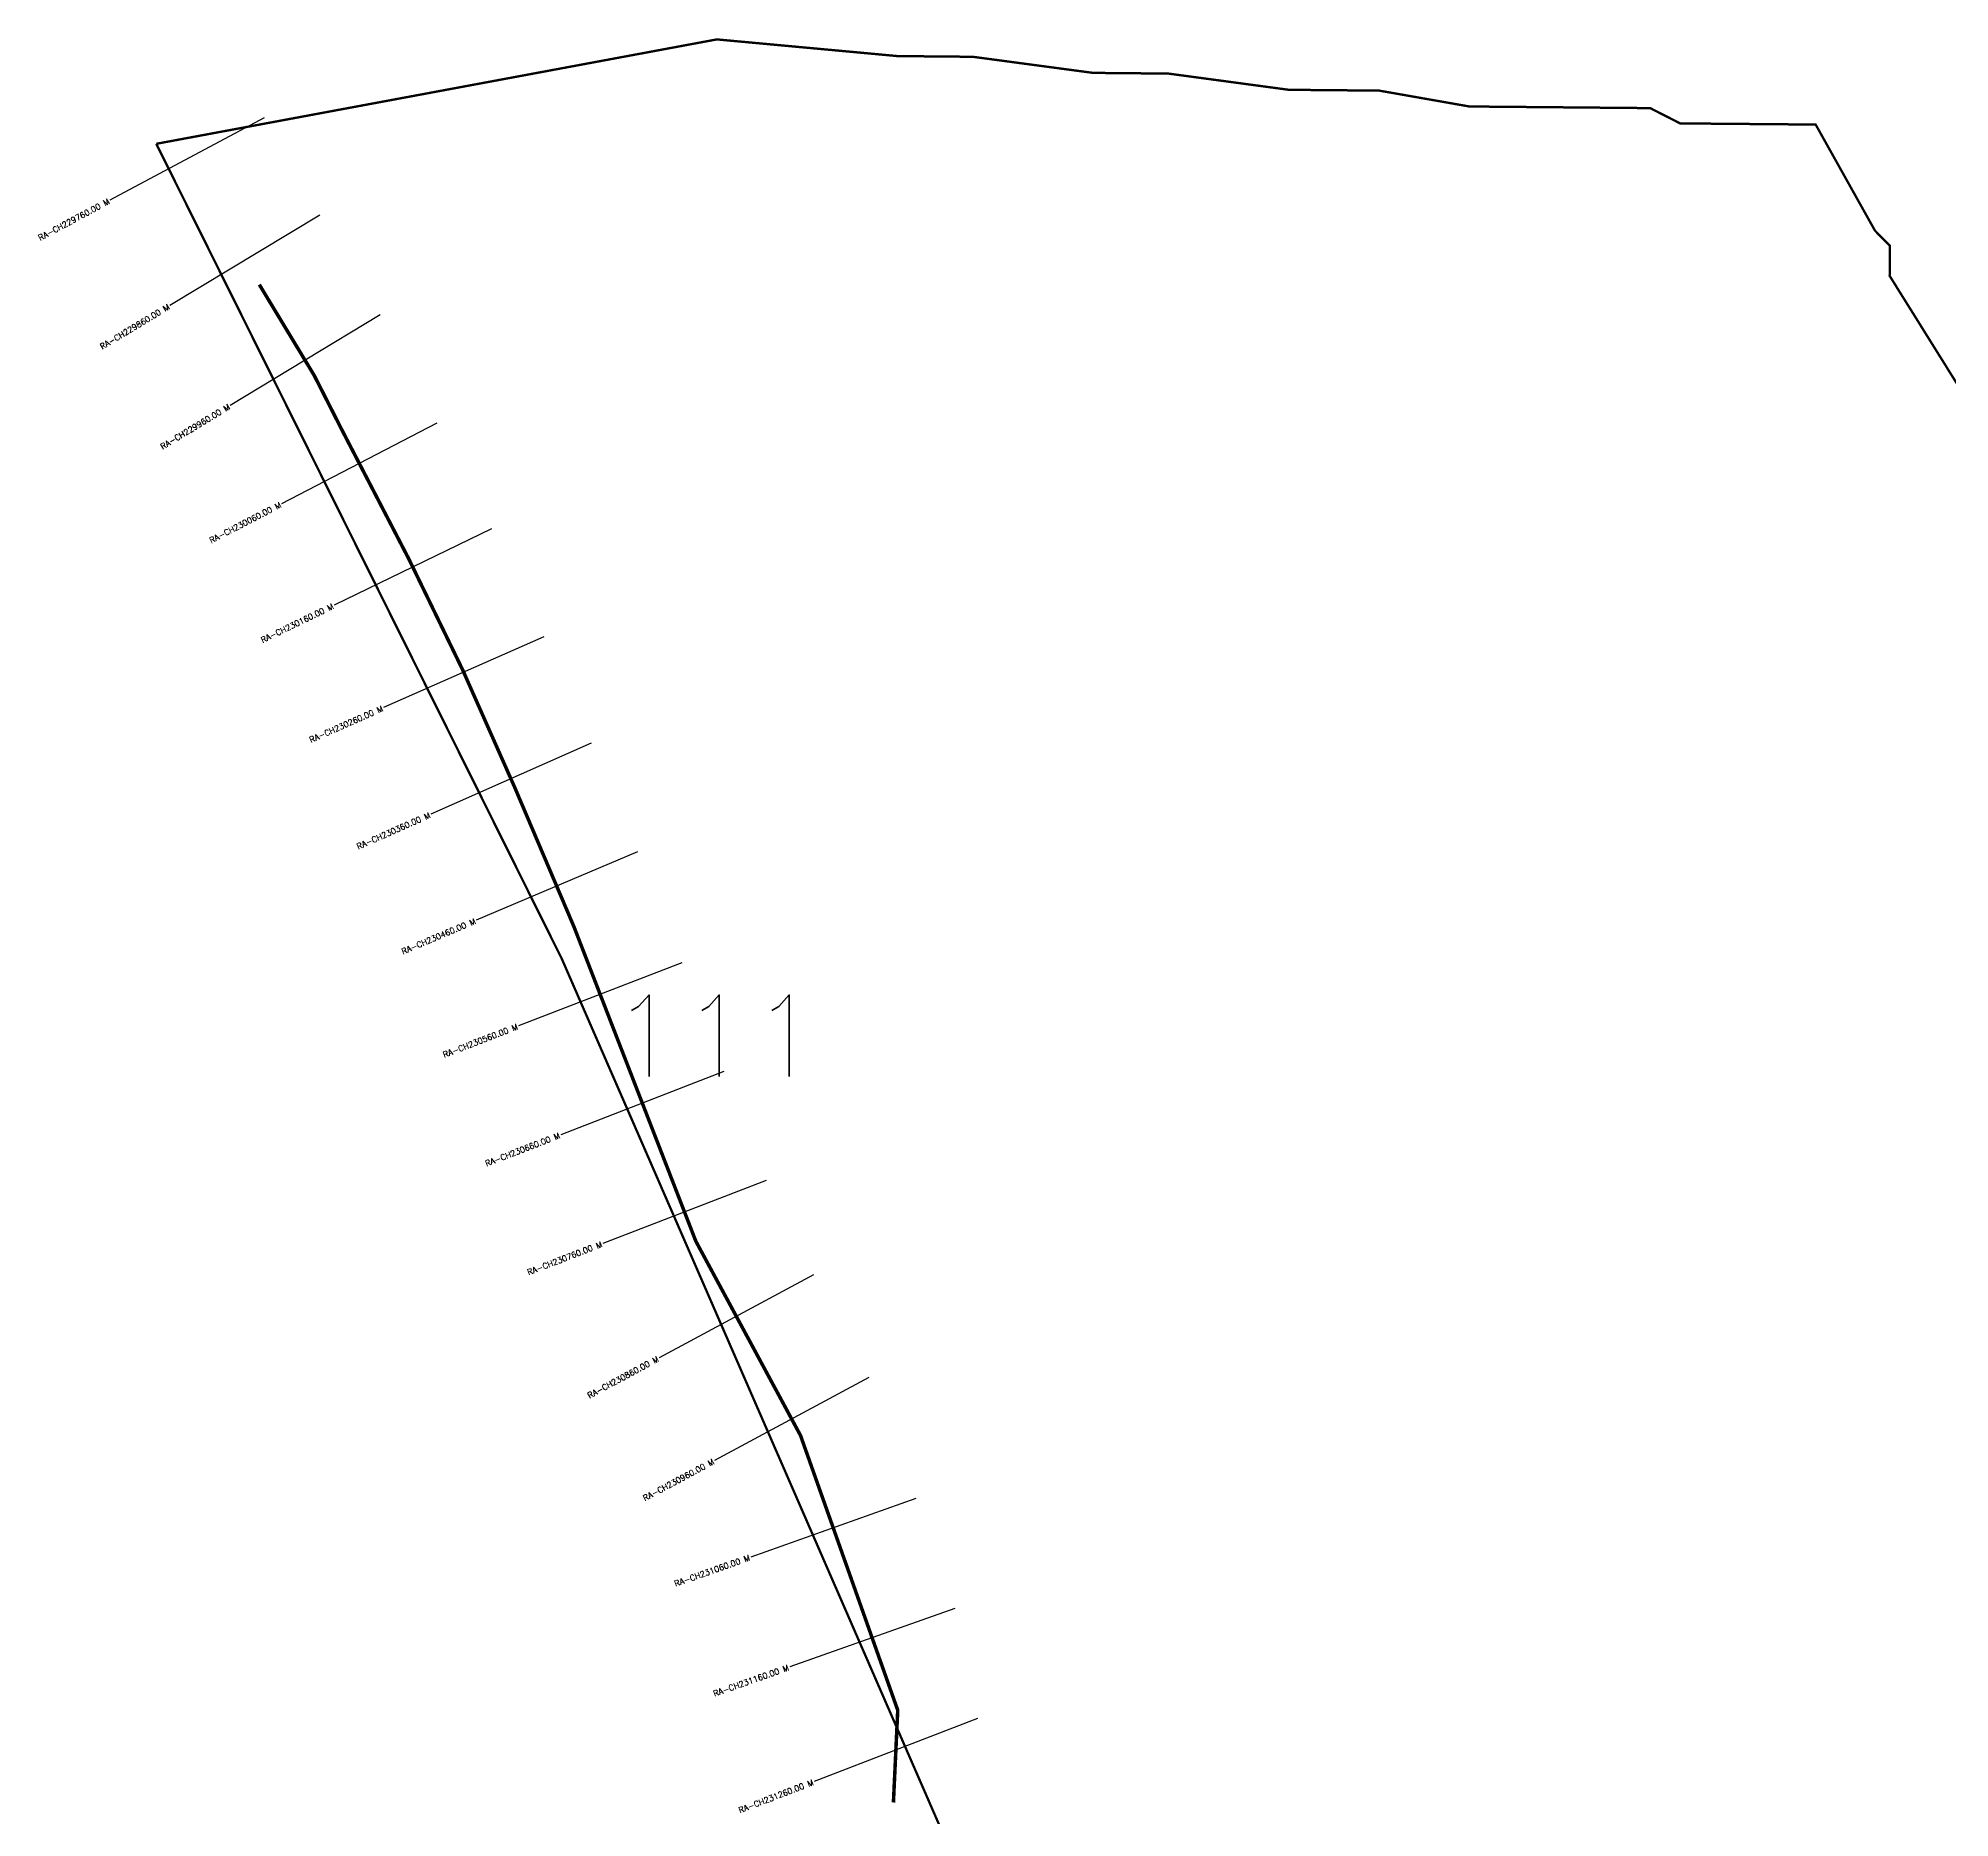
# Model space of a CAD drawing. Header units: metres. Extents: x 278624 to 285176, y 2052040 to 2057201.
# Drawn here: x 278624 to 280262, y 2055676 to 2057201 of the extents above; entities that cross this region are included whole.
import ezdxf
from ezdxf.enums import TextEntityAlignment as Align

# ---------------------------------------------------------------- set-up
doc = ezdxf.new("R2010")
doc.units = ezdxf.units.M
doc.header["$MEASUREMENT"] = 0
for name, color, linetype in [('CS', 134, 'Continuous'), ('CSMark', 6, 'Continuous'), ('NATURALLY PROTECTED', 3, 'Continuous')]:
    doc.layers.add(name, color=color, linetype=linetype)
doc.styles.get("Standard").update_dxf_attribs({"font": 'simplex.shx'})

msp = doc.modelspace()

# ---------------------------------------------------------------- linework, layer by layer
at = {"color": 6, "const_width": 2, "flags": 128}
for points in [[(278725.4, 2057110.6), (279205.7, 2057200.1), (279360.5, 2057185.8), (279425, 2057185.2), (279528.1, 2057171.4), (279592.6, 2057170.8), (279695.8, 2057156.9), (279773.2, 2057156.2), (279850.5, 2057142.6), (280005.4, 2057141.2), (280031.1, 2057128.1), (280147.2, 2057127.1), (280198, 2057036.2), (280210.8, 2057023.2), (280210.6, 2056997.4), (280299.6, 2056854.7)], [(279942.1, 2054413.9), (279781, 2054723.1), (279555.3, 2055279.3), (279404.5, 2055650.6), (279072.9, 2056411.9), (278825.8, 2056908.7), (278725.4, 2057110.6)]]:
    msp.add_lwpolyline(points, dxfattribs=at)
at = {"layer": 'CS'}
for p, q in [((278817.9, 2057133), (278685.6, 2057062.2)), ((278865.4, 2057049.5), (278737, 2056971.9)), ((278917.1, 2056963.9), (278788.7, 2056886.3)), ((278965.9, 2056871.1), (278832.8, 2056802)), ((279012.7, 2056780.5), (278877.7, 2056715)), ((279057.4, 2056688.1), (278920.2, 2056627.3)), ((279097.9, 2056596.7), (278960.7, 2056535.9)), ((279137.6, 2056503.6), (278999.5, 2056445)), ((279175.7, 2056408.6), (279035.8, 2056354.4)), ((279211.8, 2056315.3), (279071.9, 2056261.2)), ((279247.9, 2056222.1), (279108, 2056167.9)), ((279288.4, 2056141.1), (279156.3, 2056070)), ((279335.8, 2056053.1), (279203.8, 2055981.9)), ((279376.1, 2055949.3), (279234.7, 2055899.2)), ((279409.5, 2055855), (279268.1, 2055805)), ((279429.1, 2055760.8), (279289.1, 2055706.8))]:
    msp.add_line(p, q, dxfattribs=at)
at = {"layer": 'NATURALLY PROTECTED', "const_width": 3, "flags": 128}
msp.add_lwpolyline([(278813.7, 2056989.9), (278860.7, 2056912.1), (278885.2, 2056863.9), (278941.7, 2056754.9), (278987.8, 2056659.9), (279032.7, 2056558.5), (279083.3, 2056439.4), (279187.7, 2056169.9), (279277.4, 2056003.4), (279360.7, 2055767.9), (279357, 2055688.8)], dxfattribs=at)

# ---------------------------------------------------------------- texts
at = {"insert": (279114.7, 2056381), "char_height": 70, "attachment_point": 1}
msp.add_mtext_dynamic_manual_height_columns('111', width=95.172, gutter_width=1, heights=[0], dxfattribs=at)
at = {"layer": 'CSMark'}
for s, rotation, p in [('RA-CH229760.00 M', 28.1504, (278684.8, 2057061.7)), ('RA-CH229860.00 M', 31.1493, (278736.1, 2056971.4)), ('RA-CH229960.00 M', 31.1493, (278787.9, 2056885.8)), ('RA-CH230060.00 M', 27.4276, (278831.9, 2056801.6)), ('RA-CH230160.00 M', 25.8738, (278876.8, 2056714.6)), ('RA-CH230260.00 M', 23.8966, (278919.3, 2056626.9)), ('RA-CH230360.00 M', 23.8966, (278959.8, 2056535.5)), ('RA-CH230460.00 M', 23.0183, (278998.6, 2056444.6)), ('RA-CH230560.00 M', 21.1616, (279034.9, 2056354.1)), ('RA-CH230660.00 M', 21.1616, (279071, 2056260.8)), ('RA-CH230760.00 M', 21.1616, (279107.1, 2056167.6)), ('RA-CH230860.00 M', 28.3199, (279155.4, 2056069.5)), ('RA-CH230960.00 M', 28.3199, (279202.9, 2055981.5)), ('RA-CH231060.00 M', 19.4837, (279233.8, 2055898.9)), ('RA-CH231160.00 M', 19.4837, (279267.1, 2055804.6)), ('RA-CH231260.00 M', 21.1034, (279288.2, 2055706.4))]:
    msp.add_text(s, height=5, rotation=rotation, dxfattribs=at).set_placement(p, align=Align.MIDDLE_RIGHT)

doc.saveas('drawing.dxf')
